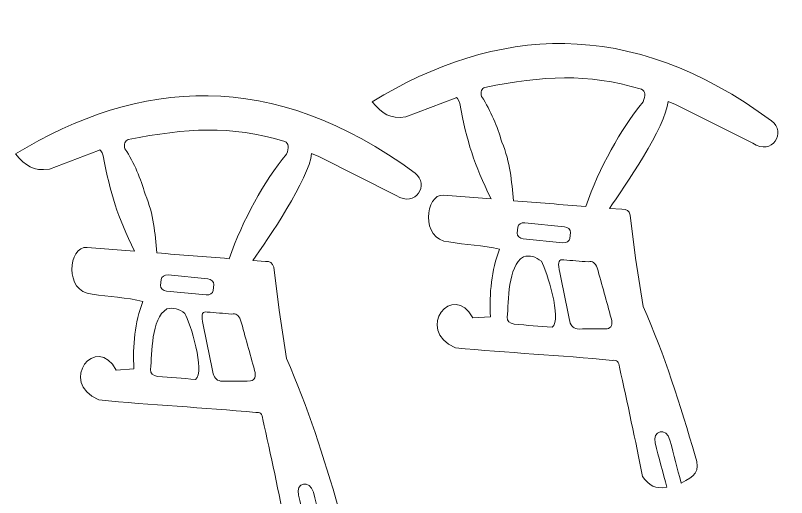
# Model space of a CAD drawing. Header units: centimetres. Extents: x -22.7 to 13.5, y -13.2 to 14.2.
# Drawn here: x -1.66 to 13.51, y 4.41 to 13.9 of the extents above; entities that cross this region are included whole.
import ezdxf

# ---------------------------------------------------------------- set-up
doc = ezdxf.new("R2010")
doc.units = ezdxf.units.CM
doc.header["$MEASUREMENT"] = 0
doc.layers.add('Layer 1', color=7, linetype='Continuous')

msp = doc.modelspace()

# ---------------------------------------------------------------- linework, layer by layer
at = {"layer": 'Layer 1', "color": 22, "lineweight": 5}
for points, knots in [([(7.68621, 7.9671), (7.66443, 8.43055), (7.70098, 8.87946), (7.86576, 9.29641), (7.86576, 9.29641), (7.5395, 9.37776), (7.19726, 9.38371), (6.8653, 9.43888), (6.8653, 9.43888), (6.30461, 9.48277), (6.39623, 10.38974), (6.76567, 10.35985), (6.76567, 10.35985), (6.76567, 10.35985), (7.69754, 10.28587), (7.69754, 10.28587), (7.69754, 10.28587), (7.3613, 10.97749), (7.2264, 11.4034), (7.08139, 12.16091), (7.08139, 12.16091), (7.05505, 12.24366), (7.02746, 12.31055), (6.99108, 12.26679), (6.99108, 12.26679), (6.99108, 12.26679), (6.02417, 11.89936), (6.02417, 11.89936), (6.02417, 11.89936), (5.70421, 11.85445), (5.56192, 11.95883), (5.357, 12.19909), (5.357, 12.19909), (7.79264, 13.6782), (10.41218, 13.8961), (13.21624, 11.81926), (13.21624, 11.81926), (13.51028, 11.60338), (13.23161, 11.12602), (12.84347, 11.38269), (12.84347, 11.38269), (12.84347, 11.38269), (11.32462, 12.14488), (11.32462, 12.14488), (11.32462, 12.14488), (11.32462, 12.14488), (11.18138, 12.2056), (11.18138, 12.2056), (11.18138, 12.2056), (11.13936, 11.7128), (10.31638, 10.51287), (10.02721, 10.10094), (10.02721, 10.10094), (10.02721, 10.10094), (10.27244, 10.08147), (10.27244, 10.08147), (10.27244, 10.08147), (10.36231, 10.08898), (10.41694, 10.05174), (10.43631, 9.96975), (10.43631, 9.96975), (10.43631, 9.96975), (10.54178, 9.12235), (10.54178, 9.12235), (10.54178, 9.12235), (10.54178, 9.12235), (10.68851, 8.17296), (10.68851, 8.17296), (10.68851, 8.17296), (11.10798, 7.22689), (11.425, 6.22245), (11.71336, 5.22902), (11.71336, 5.22902), (11.81826, 4.91265), (11.70217, 4.82907), (11.43757, 4.6955), (11.43757, 4.6955), (11.35467, 4.99821), (11.29955, 5.24083), (11.21665, 5.54354), (11.21665, 5.54354), (11.14869, 5.79623), (10.86115, 5.73294), (10.92513, 5.48547), (10.92513, 5.48547), (10.99298, 5.20041), (11.0852, 4.90096), (11.15305, 4.6159), (11.15305, 4.6159), (10.922, 4.57512), (10.81003, 4.6445), (10.67622, 4.8265), (10.67622, 4.8265), (10.54161, 5.51556), (10.37603, 6.29085), (10.22333, 6.97602), (10.22333, 6.97602), (10.21403, 7.08128), (10.16823, 7.12605), (10.08593, 7.11031), (10.08593, 7.11031), (9.05727, 7.20842), (8.02485, 7.25928), (6.99619, 7.35739), (6.99619, 7.35739), (6.18045, 7.72022), (6.95688, 8.67186), (7.33899, 7.94531), (7.33899, 7.94531), (7.33899, 7.94531), (7.68621, 7.9671), (7.68621, 7.9671)], [0, 0, 0, 0, 0.03571429, 0.03571429, 0.03571429, 0.03571429, 0.07142857, 0.07142857, 0.07142857, 0.07142857, 0.10714286, 0.10714286, 0.10714286, 0.10714286, 0.14285714, 0.14285714, 0.14285714, 0.14285714, 0.17857143, 0.17857143, 0.17857143, 0.17857143, 0.21428571, 0.21428571, 0.21428571, 0.21428571, 0.25, 0.25, 0.25, 0.25, 0.28571429, 0.28571429, 0.28571429, 0.28571429, 0.32142857, 0.32142857, 0.32142857, 0.32142857, 0.35714286, 0.35714286, 0.35714286, 0.35714286, 0.39285714, 0.39285714, 0.39285714, 0.39285714, 0.42857143, 0.42857143, 0.42857143, 0.42857143, 0.46428571, 0.46428571, 0.46428571, 0.46428571, 0.5, 0.5, 0.5, 0.5, 0.53571429, 0.53571429, 0.53571429, 0.53571429, 0.57142857, 0.57142857, 0.57142857, 0.57142857, 0.60714286, 0.60714286, 0.60714286, 0.60714286, 0.64285714, 0.64285714, 0.64285714, 0.64285714, 0.67857143, 0.67857143, 0.67857143, 0.67857143, 0.71428571, 0.71428571, 0.71428571, 0.71428571, 0.75, 0.75, 0.75, 0.75, 0.78571429, 0.78571429, 0.78571429, 0.78571429, 0.82142857, 0.82142857, 0.82142857, 0.82142857, 0.85714286, 0.85714286, 0.85714286, 0.85714286, 0.89285714, 0.89285714, 0.89285714, 0.89285714, 0.92857143, 0.92857143, 0.92857143, 0.92857143, 0.96428571, 0.96428571, 0.96428571, 0.96428571, 1, 1, 1, 1]), ([(0.67225, 6.9406), (0.65047, 7.40405), (0.68702, 7.85296), (0.8518, 8.26991), (0.8518, 8.26991), (0.52554, 8.35126), (0.1833, 8.35721), (-0.14866, 8.41238), (-0.14866, 8.41238), (-0.70935, 8.45627), (-0.61773, 9.36324), (-0.24829, 9.33335), (-0.24829, 9.33335), (-0.24829, 9.33335), (0.68358, 9.25937), (0.68358, 9.25937), (0.68358, 9.25937), (0.34734, 9.95099), (0.21244, 10.3769), (0.06743, 11.13441), (0.06743, 11.13441), (0.04109, 11.21716), (0.0135, 11.28405), (-0.02288, 11.24029), (-0.02288, 11.24029), (-0.02288, 11.24029), (-0.98979, 10.87286), (-0.98979, 10.87286), (-0.98979, 10.87286), (-1.30975, 10.82795), (-1.45204, 10.93233), (-1.65696, 11.17259), (-1.65696, 11.17259), (0.77868, 12.6517), (3.39822, 12.8696), (6.20228, 10.79276), (6.20228, 10.79276), (6.49632, 10.57688), (6.21765, 10.09952), (5.82951, 10.35619), (5.82951, 10.35619), (5.82951, 10.35619), (4.31066, 11.11838), (4.31066, 11.11838), (4.31066, 11.11838), (4.31066, 11.11838), (4.16742, 11.1791), (4.16742, 11.1791), (4.16742, 11.1791), (4.1254, 10.6863), (3.30242, 9.48637), (3.01325, 9.07444), (3.01325, 9.07444), (3.01325, 9.07444), (3.25848, 9.05497), (3.25848, 9.05497), (3.25848, 9.05497), (3.34835, 9.06248), (3.40298, 9.02524), (3.42235, 8.94325), (3.42235, 8.94325), (3.42235, 8.94325), (3.52782, 8.09585), (3.52782, 8.09585), (3.52782, 8.09585), (3.52782, 8.09585), (3.67455, 7.14646), (3.67455, 7.14646), (3.67455, 7.14646), (4.09402, 6.20039), (4.41104, 5.19595), (4.6994, 4.20252), (4.6994, 4.20252), (4.8043, 3.88615), (4.68821, 3.80257), (4.42361, 3.669), (4.42361, 3.669), (4.34071, 3.97171), (4.28559, 4.21433), (4.20269, 4.51704), (4.20269, 4.51704), (4.13473, 4.76973), (3.84719, 4.70644), (3.91117, 4.45897), (3.91117, 4.45897), (3.97902, 4.17391), (4.07124, 3.87446), (4.13909, 3.5894), (4.13909, 3.5894), (3.90804, 3.54862), (3.79607, 3.618), (3.66226, 3.8), (3.66226, 3.8), (3.52765, 4.48906), (3.36207, 5.26435), (3.20937, 5.94952), (3.20937, 5.94952), (3.20007, 6.05478), (3.15427, 6.09955), (3.07197, 6.08381), (3.07197, 6.08381), (2.04331, 6.18192), (1.01089, 6.23278), (-0.01777, 6.33089), (-0.01777, 6.33089), (-0.83351, 6.69372), (-0.05708, 7.64536), (0.32503, 6.91881), (0.32503, 6.91881), (0.32503, 6.91881), (0.67225, 6.9406), (0.67225, 6.9406)], [0, 0, 0, 0, 0.03571429, 0.03571429, 0.03571429, 0.03571429, 0.07142857, 0.07142857, 0.07142857, 0.07142857, 0.10714286, 0.10714286, 0.10714286, 0.10714286, 0.14285714, 0.14285714, 0.14285714, 0.14285714, 0.17857143, 0.17857143, 0.17857143, 0.17857143, 0.21428571, 0.21428571, 0.21428571, 0.21428571, 0.25, 0.25, 0.25, 0.25, 0.28571429, 0.28571429, 0.28571429, 0.28571429, 0.32142857, 0.32142857, 0.32142857, 0.32142857, 0.35714286, 0.35714286, 0.35714286, 0.35714286, 0.39285714, 0.39285714, 0.39285714, 0.39285714, 0.42857143, 0.42857143, 0.42857143, 0.42857143, 0.46428571, 0.46428571, 0.46428571, 0.46428571, 0.5, 0.5, 0.5, 0.5, 0.53571429, 0.53571429, 0.53571429, 0.53571429, 0.57142857, 0.57142857, 0.57142857, 0.57142857, 0.60714286, 0.60714286, 0.60714286, 0.60714286, 0.64285714, 0.64285714, 0.64285714, 0.64285714, 0.67857143, 0.67857143, 0.67857143, 0.67857143, 0.71428571, 0.71428571, 0.71428571, 0.71428571, 0.75, 0.75, 0.75, 0.75, 0.78571429, 0.78571429, 0.78571429, 0.78571429, 0.82142857, 0.82142857, 0.82142857, 0.82142857, 0.85714286, 0.85714286, 0.85714286, 0.85714286, 0.89285714, 0.89285714, 0.89285714, 0.89285714, 0.92857143, 0.92857143, 0.92857143, 0.92857143, 0.96428571, 0.96428571, 0.96428571, 0.96428571, 1, 1, 1, 1]), ([(8.13888, 10.24994), (8.61299, 10.2123), (9.08709, 10.17466), (9.5612, 10.13703), (9.5612, 10.13703), (9.83084, 10.90762), (10.24113, 11.64785), (10.68703, 12.19549), (10.68703, 12.19549), (10.74392, 12.32078), (10.73406, 12.40382), (10.65745, 12.44461), (10.65745, 12.44461), (9.5586, 12.76546), (8.73866, 12.7068), (7.57566, 12.48085), (7.57566, 12.48085), (7.50965, 12.45564), (7.4884, 12.39518), (7.5119, 12.29948), (7.5119, 12.29948), (7.69909, 12.01454), (7.81955, 11.71311), (7.9097, 11.40419), (7.9097, 11.40419), (8.07949, 11.00408), (8.0999, 10.63963), (8.13888, 10.24994)], [0, 0, 0, 0, 0.14285714, 0.14285714, 0.14285714, 0.14285714, 0.28571429, 0.28571429, 0.28571429, 0.28571429, 0.42857143, 0.42857143, 0.42857143, 0.42857143, 0.57142857, 0.57142857, 0.57142857, 0.57142857, 0.71428571, 0.71428571, 0.71428571, 0.71428571, 0.85714286, 0.85714286, 0.85714286, 0.85714286, 1, 1, 1, 1]), ([(1.12492, 9.22344), (1.59903, 9.1858), (2.07313, 9.14816), (2.54724, 9.11053), (2.54724, 9.11053), (2.81688, 9.88112), (3.22717, 10.62135), (3.67307, 11.16899), (3.67307, 11.16899), (3.72996, 11.29428), (3.7201, 11.37732), (3.64349, 11.41811), (3.64349, 11.41811), (2.54464, 11.73896), (1.7247, 11.6803), (0.5617, 11.45435), (0.5617, 11.45435), (0.49569, 11.42914), (0.47444, 11.36868), (0.49794, 11.27298), (0.49794, 11.27298), (0.68513, 10.98804), (0.80559, 10.68661), (0.89574, 10.37769), (0.89574, 10.37769), (1.06553, 9.97758), (1.08594, 9.61313), (1.12492, 9.22344)], [0, 0, 0, 0, 0.14285714, 0.14285714, 0.14285714, 0.14285714, 0.28571429, 0.28571429, 0.28571429, 0.28571429, 0.42857143, 0.42857143, 0.42857143, 0.42857143, 0.57142857, 0.57142857, 0.57142857, 0.57142857, 0.71428571, 0.71428571, 0.71428571, 0.71428571, 0.85714286, 0.85714286, 0.85714286, 0.85714286, 1, 1, 1, 1]), ([(8.32914, 9.4998), (8.32914, 9.4998), (9.11046, 9.42281), (9.11046, 9.42281), (9.11046, 9.42281), (9.18015, 9.41595), (9.2416, 9.45539), (9.24703, 9.51046), (9.24703, 9.51046), (9.24703, 9.51046), (9.25854, 9.62729), (9.25854, 9.62729), (9.25854, 9.62729), (9.26397, 9.68236), (9.2114, 9.73304), (9.14171, 9.73991), (9.14171, 9.73991), (9.14171, 9.73991), (8.36038, 9.8169), (8.36038, 9.8169), (8.36038, 9.8169), (8.29069, 9.82376), (8.22924, 9.78432), (8.22381, 9.72925), (8.22381, 9.72925), (8.22381, 9.72925), (8.2123, 9.61242), (8.2123, 9.61242), (8.2123, 9.61242), (8.20687, 9.55735), (8.25945, 9.50667), (8.32914, 9.4998)], [0, 0, 0, 0, 0.125, 0.125, 0.125, 0.125, 0.25, 0.25, 0.25, 0.25, 0.375, 0.375, 0.375, 0.375, 0.5, 0.5, 0.5, 0.5, 0.625, 0.625, 0.625, 0.625, 0.75, 0.75, 0.75, 0.75, 0.875, 0.875, 0.875, 0.875, 1, 1, 1, 1]), ([(8.68896, 9.05907), (8.79205, 8.88144), (9.10001, 7.91181), (8.89747, 7.762), (8.89747, 7.762), (8.64985, 7.78166), (8.40223, 7.80132), (8.15461, 7.82097), (8.15461, 7.82097), (8.05769, 7.8385), (8.01053, 7.88377), (8.01312, 7.9568), (8.01312, 7.9568), (8.05189, 8.27519), (8.01557, 8.95543), (8.3362, 9.14937), (8.3362, 9.14937), (8.45879, 9.18227), (8.57638, 9.15217), (8.68896, 9.05907)], [0, 0, 0, 0, 0.2, 0.2, 0.2, 0.2, 0.4, 0.4, 0.4, 0.4, 0.6, 0.6, 0.6, 0.6, 0.8, 0.8, 0.8, 0.8, 1, 1, 1, 1]), ([(9.42765, 7.72684), (9.33166, 7.73075), (9.27092, 7.7794), (9.24543, 7.87281), (9.24543, 7.87281), (9.17571, 8.21521), (9.10599, 8.5576), (9.03626, 8.89999), (9.03626, 8.89999), (9.00983, 9.04594), (9.04015, 9.10813), (9.12721, 9.08658), (9.12721, 9.08658), (9.28771, 9.07384), (9.4482, 9.06109), (9.6087, 9.04835), (9.6087, 9.04835), (9.68863, 9.0708), (9.7478, 9.03149), (9.78623, 8.93044), (9.78623, 8.93044), (9.87768, 8.60016), (9.96913, 8.26989), (10.06058, 7.93962), (10.06058, 7.93962), (10.09355, 7.81793), (10.06727, 7.74849), (9.98174, 7.7313), (9.98174, 7.7313), (9.79705, 7.72981), (9.61235, 7.72833), (9.42765, 7.72684)], [0, 0, 0, 0, 0.125, 0.125, 0.125, 0.125, 0.25, 0.25, 0.25, 0.25, 0.375, 0.375, 0.375, 0.375, 0.5, 0.5, 0.5, 0.5, 0.625, 0.625, 0.625, 0.625, 0.75, 0.75, 0.75, 0.75, 0.875, 0.875, 0.875, 0.875, 1, 1, 1, 1]), ([(1.31518, 8.4733), (1.31518, 8.4733), (2.0965, 8.39631), (2.0965, 8.39631), (2.0965, 8.39631), (2.16619, 8.38945), (2.22764, 8.42889), (2.23307, 8.48396), (2.23307, 8.48396), (2.23307, 8.48396), (2.24458, 8.60079), (2.24458, 8.60079), (2.24458, 8.60079), (2.25001, 8.65586), (2.19744, 8.70654), (2.12775, 8.71341), (2.12775, 8.71341), (2.12775, 8.71341), (1.34642, 8.7904), (1.34642, 8.7904), (1.34642, 8.7904), (1.27673, 8.79726), (1.21528, 8.75782), (1.20985, 8.70275), (1.20985, 8.70275), (1.20985, 8.70275), (1.19834, 8.58592), (1.19834, 8.58592), (1.19834, 8.58592), (1.19291, 8.53085), (1.24549, 8.48017), (1.31518, 8.4733)], [0, 0, 0, 0, 0.125, 0.125, 0.125, 0.125, 0.25, 0.25, 0.25, 0.25, 0.375, 0.375, 0.375, 0.375, 0.5, 0.5, 0.5, 0.5, 0.625, 0.625, 0.625, 0.625, 0.75, 0.75, 0.75, 0.75, 0.875, 0.875, 0.875, 0.875, 1, 1, 1, 1]), ([(1.675, 8.03257), (1.77809, 7.85494), (2.08605, 6.88531), (1.88351, 6.7355), (1.88351, 6.7355), (1.63589, 6.75516), (1.38827, 6.77482), (1.14065, 6.79447), (1.14065, 6.79447), (1.04373, 6.812), (0.99657, 6.85727), (0.99916, 6.9303), (0.99916, 6.9303), (1.03793, 7.24869), (1.00161, 7.92893), (1.32224, 8.12287), (1.32224, 8.12287), (1.44483, 8.15577), (1.56242, 8.12567), (1.675, 8.03257)], [0, 0, 0, 0, 0.2, 0.2, 0.2, 0.2, 0.4, 0.4, 0.4, 0.4, 0.6, 0.6, 0.6, 0.6, 0.8, 0.8, 0.8, 0.8, 1, 1, 1, 1]), ([(2.41369, 6.70034), (2.3177, 6.70425), (2.25696, 6.7529), (2.23147, 6.84631), (2.23147, 6.84631), (2.16175, 7.18871), (2.09203, 7.5311), (2.0223, 7.87349), (2.0223, 7.87349), (1.99587, 8.01944), (2.02619, 8.08163), (2.11325, 8.06008), (2.11325, 8.06008), (2.27375, 8.04734), (2.43424, 8.03459), (2.59474, 8.02185), (2.59474, 8.02185), (2.67467, 8.0443), (2.73384, 8.00499), (2.77227, 7.90394), (2.77227, 7.90394), (2.86372, 7.57366), (2.95517, 7.24339), (3.04662, 6.91312), (3.04662, 6.91312), (3.07959, 6.79143), (3.05331, 6.72199), (2.96778, 6.7048), (2.96778, 6.7048), (2.78309, 6.70331), (2.59839, 6.70183), (2.41369, 6.70034)], [0, 0, 0, 0, 0.125, 0.125, 0.125, 0.125, 0.25, 0.25, 0.25, 0.25, 0.375, 0.375, 0.375, 0.375, 0.5, 0.5, 0.5, 0.5, 0.625, 0.625, 0.625, 0.625, 0.75, 0.75, 0.75, 0.75, 0.875, 0.875, 0.875, 0.875, 1, 1, 1, 1])]:
    msp.add_open_spline(points, degree=3, knots=knots, dxfattribs=at)

doc.saveas('drawing.dxf')
